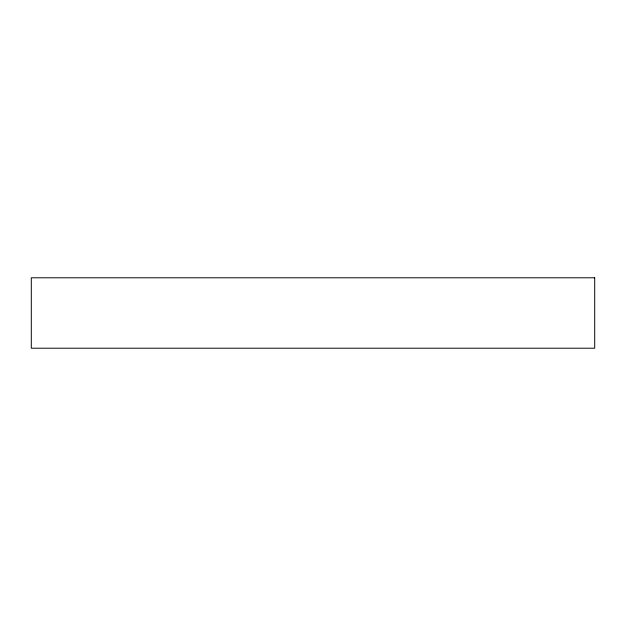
<?xml version="1.0" encoding="UTF-8"?>
<svg xmlns="http://www.w3.org/2000/svg" width="626" height="626" viewBox="0 0 626 626"><rect width="100%" height="100%" fill="white"/><g stroke="black" fill="none" stroke-linecap="round" stroke-linejoin="round"><path stroke-width="0.94" d="M594.7 277.787L31.3 277.787L31.3 348.212L594.7 348.212L594.7 277.787"/></g></svg>
